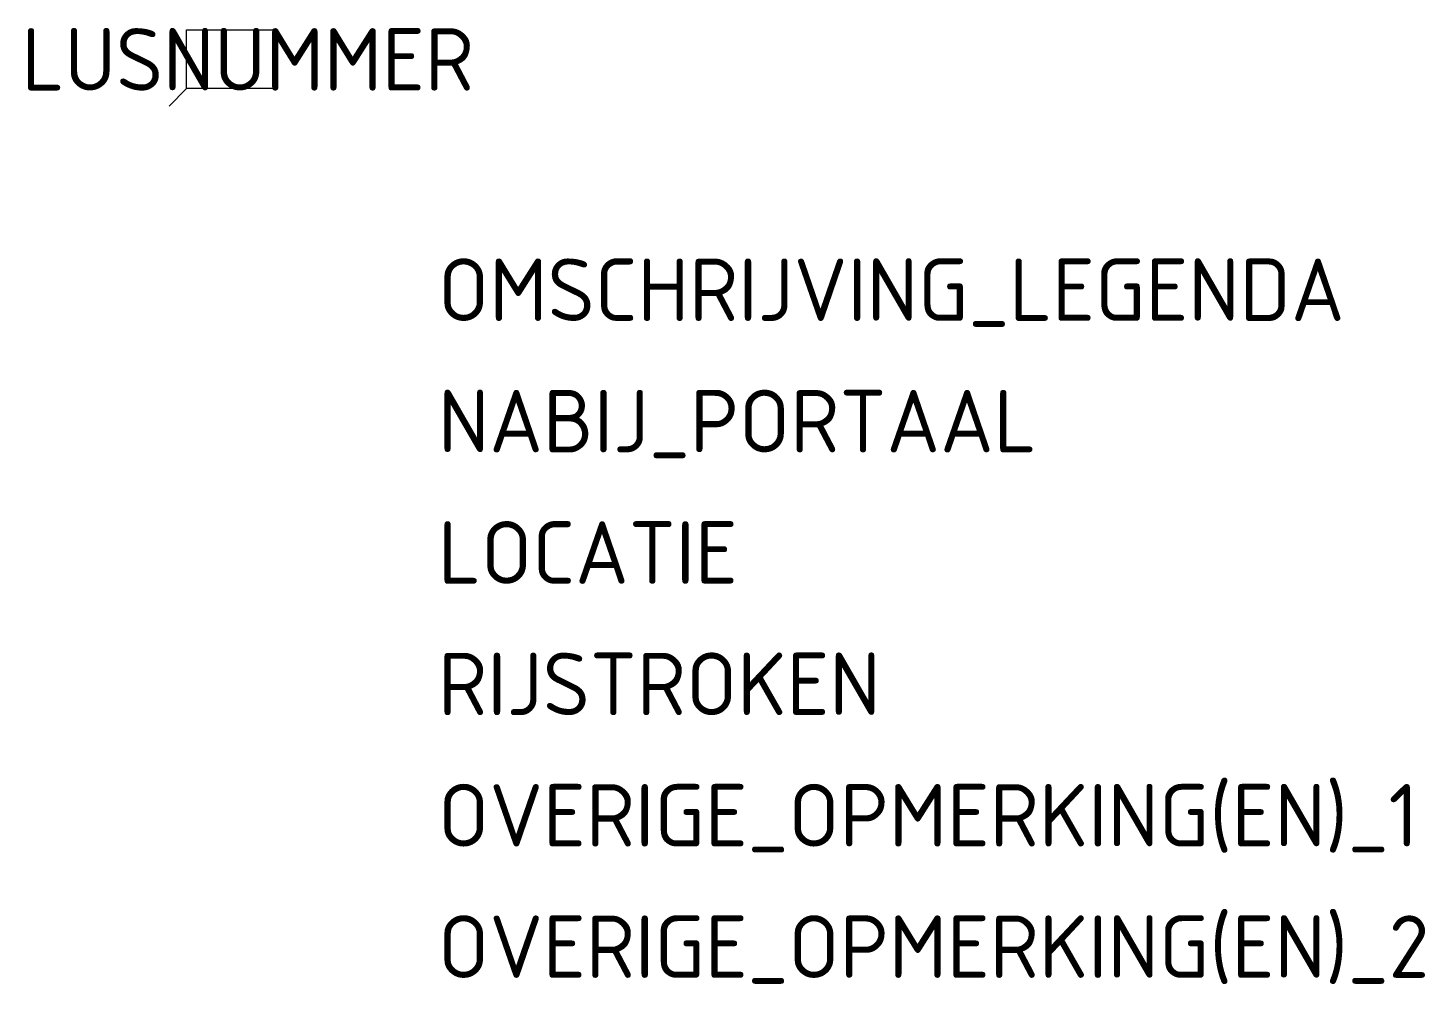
# Model space of a CAD drawing. Extents: x -4.1 to 36.2, y -25.3 to 2.2.
import ezdxf
from ezdxf.enums import TextEntityAlignment as Align

# ---------------------------------------------------------------- set-up
doc = ezdxf.new("R2010")
doc.units = 0
doc.layers.add('N-WE-IW-TDI-T18', color=1, linetype='Continuous', lineweight=18)
doc.layers.add('N-WE-IW-TDI-T25', color=7, linetype='Continuous', lineweight=25)
doc.styles.add('NLCS-ISO', font='NLCS-ISO.ttf')

msp = doc.modelspace()

# ---------------------------------------------------------------- linework, layer by layer
msp.add_line((0.5, 0.5), (0, 0))
at = {"color": 0, "linetype": 'ByBlock', "flags": 128}
msp.add_lwpolyline([(0.5, 2.192), (3.038, 2.192), (3.038, 0.5), (0.5, 0.5)], close=True, dxfattribs=at)

# ---------------------------------------------------------------- texts
at = {"layer": 'N-WE-IW-TDI-T18', "linetype": 'ByBlock', "style": 'NLCS-ISO', "flags": 1}
for tag, p, s in [('OMSCHRIJVING_LEGENDA', (7.741, -6.192), 'Detectielus'), ('NABIJ_PORTAAL', (7.741, -9.976), ''), ('LOCATIE', (7.741, -13.761), ''), ('RIJSTROKEN', (7.741, -17.545), ''), ('OVERIGE_OPMERKING(EN)_1', (7.741, -21.33), ''), ('OVERIGE_OPMERKING(EN)_2', (7.741, -25.114), '')]:
    msp.add_attdef(tag, p, s, height=1.8, dxfattribs=at)
at = {"layer": 'N-WE-IW-TDI-T25', "linetype": 'ByBlock', "style": 'NLCS-ISO'}
msp.add_attdef('LUSNUMMER', text='NR', height=1.8, dxfattribs=at).set_placement((2.264, 1.346), align=Align.MIDDLE)

doc.saveas('drawing.dxf')
